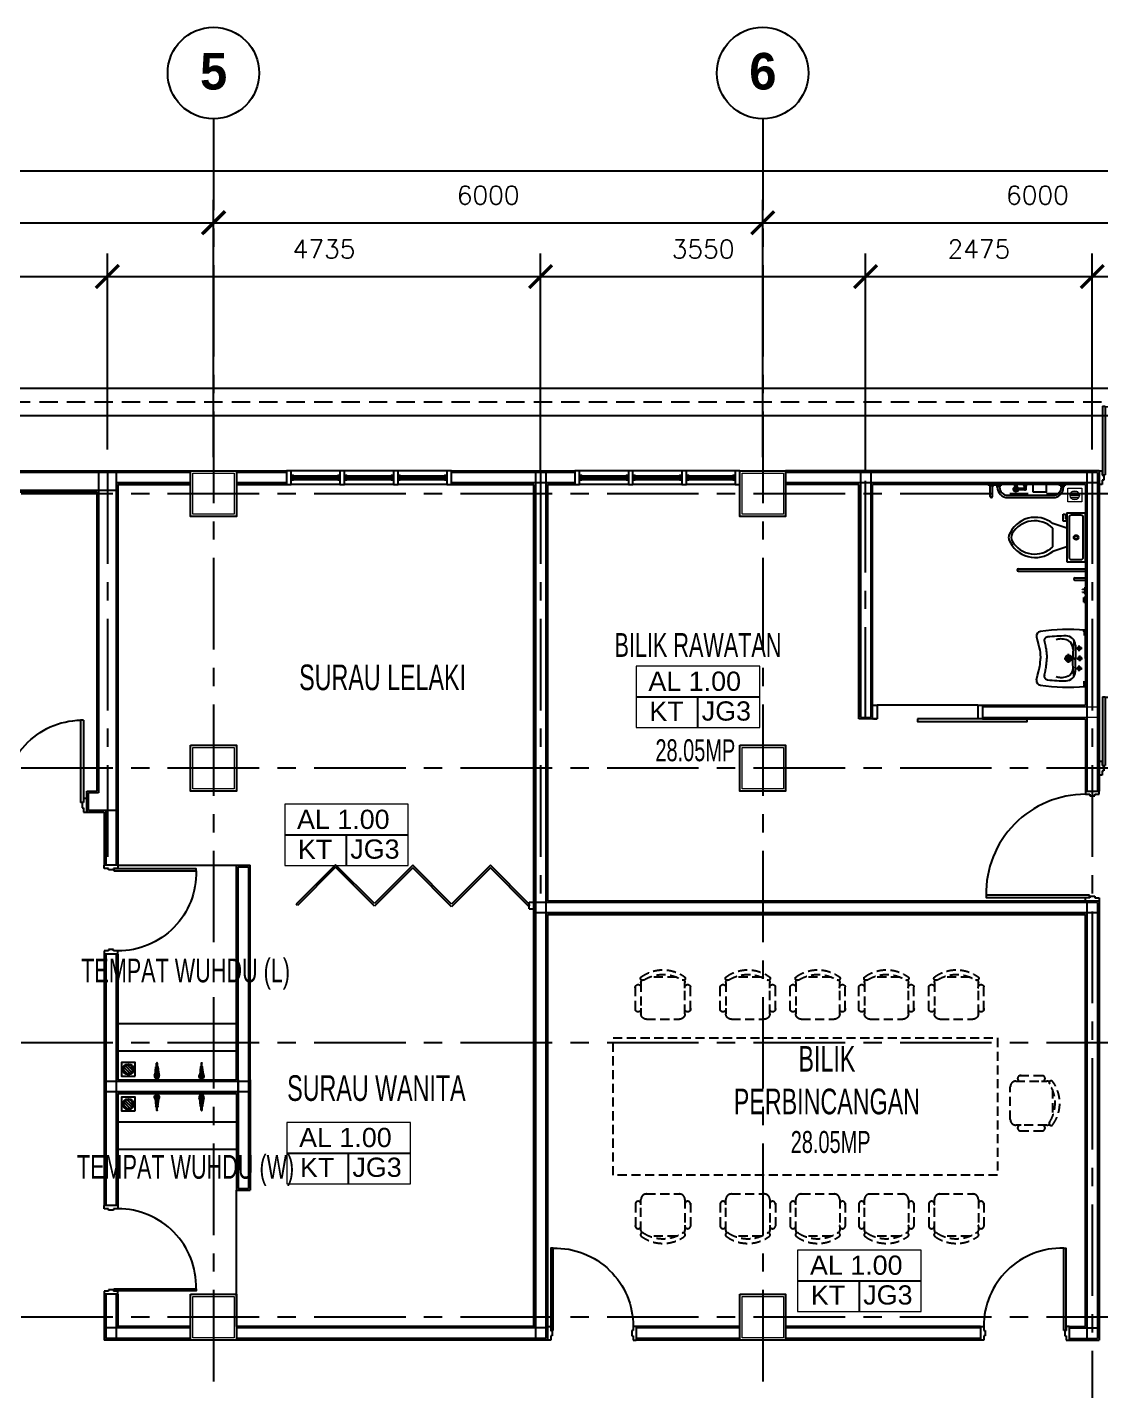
# Model space of a CAD drawing. Header units: millimetres. Extents: x 401562 to 564367, y -269451 to 12039.
# Drawn here: x 492458 to 504184, y -214482 to -199581 of the extents above; entities that cross this region are included whole.
import ezdxf

# ---------------------------------------------------------------- set-up
doc = ezdxf.new("R2010")
doc.units = ezdxf.units.MM
doc.header["$MEASUREMENT"] = 0
for name, pattern in [('CENTER', [2, 1.25, -0.25, 0.25, -0.25]), ('HIDDEN', [0.375, 0.25, -0.125]), ('HIDDEN2', [0.1875, 0.125, -0.0625])]:
    doc.linetypes.add(name, pattern=pattern)
for name, color, linetype, lineweight in [('A-FLOR-OTLN', 6, 'Continuous', 9), ('SANI', 7, 'Continuous', 9), ('TEXT', 7, 'Continuous', 9)]:
    doc.layers.add(name, color=color, linetype=linetype, lineweight=lineweight)
for name, color, linetype in [('Bomba', 1, 'Continuous'), ('C-door', 1, 'Continuous'), ('D1-winframe', 1, 'Continuous'), ('D1-winglass', 131, 'Continuous'), ('ELEVATION', 7, 'Continuous'), ('FITTING', 2, 'Continuous'), ('G-bubble', 7, 'Continuous'), ('G2-text', 3, 'Continuous'), ('GRID', 9, 'Continuous'), ('Hatch-wall', 240, 'Continuous'), ('KODING', 7, 'Continuous'), ('KODTINGKAP', 7, 'Continuous'), ('LINE', 1, 'Continuous'), ('NEW FURN', 240, 'Continuous'), ('NEW WORKS', 7, 'Continuous'), ('OLD-DIMOLISH', 5, 'HIDDEN'), ('PERABUT', 7, 'HIDDEN'), ('sani-fit', 7, 'Continuous'), ('SILING', 8, 'Continuous'), ('Toilet-fitting', 111, 'Continuous'), ('VPORT', 2, 'Continuous'), ('WALL', 3, 'Continuous'), ('WALLEXIST', 1, 'Continuous'), ('WIN', 4, 'Continuous')]:
    doc.layers.add(name, color=color, linetype=linetype)
doc.layers.get('VPORT').off()
doc.styles.add('ARIAL', font='arial.ttf', dxfattribs={"width": 0.65, "height": 1.6})
doc.styles.add('ROMANS', font='romans.shx', dxfattribs={"height": 200})
doc.styles.add('S100-200H', font='romans.shx', dxfattribs={"width": 0.75, "height": 200})
doc.styles.get("Standard").update_dxf_attribs({"font": 'arial.ttf'})
doc.styles.add('TECHNICBOLD', font='teb_____.pfb', dxfattribs={"height": 300})
doc.dimstyles.new('DIM-100', dxfattribs={"dimtxt": 200, "dimasz": 300, "dimexe": 200, "dimexo": 50, "dimgap": 100, "dimtad": 1, "dimtoh": 1, "dimdec": 0, "dimzin": 0, "dimdsep": 46, "dimtxsty": 'S100-200H', "dimcen": 0.09, "dimclrt": 2, "dimadec": 0, "dimazin": 0, "dimtfac": 1, "dimtdec": 0, "dimtix": 1, "dimtofl": 0, "dimtmove": 0, "dimatfit": 3, "dimfxl": 1, "dimtolj": 1, "dimtzin": 0, "dimarcsym": 0})

# ---------------------------------------------------------------- blocks, each defined once
blk = doc.blocks.new('_ArchTick')
at = {"color": 0, "linetype": 'ByBlock', "const_width": 0.15}
blk.add_lwpolyline([(-0.5, -0.5), (0.5, 0.5)], dxfattribs=at)
blk = doc.blocks.new('*D506')
at = {"layer": 'Bomba', "color": 1, "lineweight": -2, "ltscale": 75, "transparency": 16777216}
for p, q in [((468392, -204179), (468392, -200901)), ((520592, -204273), (520592, -200901)), ((468142, -201151), (520842, -201151))]:
    blk.add_line(p, q, dxfattribs=at)
at = {"layer": 'Bomba', "color": 1, "lineweight": -2, "ltscale": 75, "transparency": 16777216, "xscale": 250, "yscale": 250, "zscale": 250, "rotation": 180}
blk.add_blockref('_ArchTick', (468392, -201151), dxfattribs=at)
at = {"layer": 'Bomba', "color": 1, "lineweight": -2, "ltscale": 75, "transparency": 16777216, "xscale": 250, "yscale": 250, "zscale": 250}
blk.add_blockref('_ArchTick', (520592, -201151), dxfattribs=at)
at = {"layer": 'Bomba', "color": 3, "ltscale": 75, "transparency": 16777216, "insert": (488416, -200851), "char_height": 200, "attachment_point": 5, "style": 'ROMANS'}
blk.add_mtext('\\A1;52200', dxfattribs=at)
blk = doc.blocks.new('900DOOR')
at = {"layer": 'C-door', "color": 12}
for p, q in [((-67, 855), (-67, 105)), ((-37, 855), (-67, 855)), ((-37, 855), (-37, 150)), ((-900, 150), (-865, 150)), ((-900, 150), (-900, 0)), ((-865, 150), (-865, 103)), ((-37, 150), (-37, 105)), ((0, 150), (-35, 150)), ((-35, 150), (-35, 103)), ((0, 150), (0, 150)), ((0, 150), (0, 0)), ((-865, 103), (-850, 103)), ((-865, 47), (-865, 0)), ((-850, 47), (-865, 47)), ((-850, 103), (-850, 47)), ((-37, 105), (-67, 105)), ((-50, 103), (-50, 47)), ((-35, 103), (-50, 103)), ((-50, 47), (-35, 47)), ((-35, 47), (-35, 0)), ((-35, 0), (0, 0)), ((-865, 0), (-900, 0))]:
    blk.add_line(p, q, dxfattribs=at)
at = {"layer": 'Hatch-wall', "color": 1, "ltscale": 2}
blk.add_arc((-72, 54), 799, 89.6306, 173.0743, dxfattribs=at)
blk = doc.blocks.new('A$C3E8216C7')
at = {"layer": 'D1-winframe', "color": 4, "elevation": 163082}
for points in [[(50, 150), (0, 150), (0, 0), (50, 0)], [(633, 150), (583, 150), (583, 0), (633, 0)], [(1217, 150), (1167, 150), (1167, 0), (1217, 0)], [(1800, 150), (1750, 150), (1750, 0), (1800, 0)], [(75, 100), (50, 100), (50, 50), (75, 50)], [(583, 100), (558, 100), (558, 50), (583, 50)], [(658, 100), (633, 100), (633, 50), (658, 50)], [(1167, 100), (1142, 100), (1142, 50), (1167, 50)], [(1242, 100), (1217, 100), (1217, 50), (1242, 50)], [(1750, 100), (1725, 100), (1725, 50), (1750, 50)]]:
    blk.add_lwpolyline(points, close=True, dxfattribs=at)
at = {"layer": 'ELEVATION', "color": 9, "ltscale": 75}
blk.add_line((1800, 0, 163082), (1800, 150, 163082), dxfattribs=at)
at = {"layer": 'WIN', "color": 8}
for p, q in [((50, 150, 163082), (583, 150, 89243)), ((633, 150, 163082), (1167, 150, 89243)), ((1217, 150, 163082), (1750, 150, 89243)), ((50, 0, 163082), (583, 0, 89243)), ((558, 95, 163082), (75, 95, 163082)), ((558, 55, 163082), (75, 55, 163082)), ((633, 0, 163082), (1167, 0, 89243)), ((1142, 95, 235768), (658, 95, 235768)), ((1142, 55, 235768), (658, 55, 235768)), ((1217, 0, 163082), (1750, 0, 89243)), ((1725, 95, 235768), (1242, 95, 235768)), ((1725, 55, 235768), (1242, 55, 235768))]:
    blk.add_line(p, q, dxfattribs=at)
at = {"layer": 'WIN', "color": 4}
for p, q in [((558, 75, 163082), (75, 75, 163082)), ((1142, 75, 235768), (658, 75, 235768)), ((1725, 75, 235768), (1242, 75, 235768))]:
    blk.add_line(p, q, dxfattribs=at)
blk = doc.blocks.new('A$C4D522EE7F')
at = {"layer": 'PERABUT', "color": 40, "linetype": 'HIDDEN2', "ltscale": 800}
for p, q in [((120521, 418483, 105338), (120881, 418483, 105338)), ((120400, 418381, 105338), (120400, 418126, 105338)), ((120461, 418083, 105338), (120461, 418423, 105338)), ((120941, 418423, 105338), (120941, 418083, 105338)), ((121002, 418381, 105338), (121002, 418126, 105338)), ((120850, 418023, 105338), (120552, 418023, 105338))]:
    blk.add_line(p, q, dxfattribs=at)
for centre, radius, start, end in [((120521, 418423, 105338), 60, 90, 180), ((120881, 418423, 105338), 60, 0, 90), ((120430, 418372, 105338), 31.2, 343.7398, 196.2602), ((120971, 418372, 105338), 31.2, 343.7398, 196.2602), ((120430, 418135, 105338), 31.2, 163.7398, 16.2602), ((120971, 418135, 105338), 31.2, 163.7398, 16.2602), ((120478, 418036, 105338), 21.9, 57.9726, 216.6901), ((120521, 418083, 105338), 60, 180, 207.5844), ((120701, 418343, 105338), 400, 233.1301, 306.8699), ((120701, 418387, 105338), 393, 237.5758, 302.4242), ((120923, 418036, 105338), 21.9, 323.3099, 122.0274), ((120881, 418083, 105338), 60, 332.4156, 0)]:
    blk.add_arc(centre, radius, start, end, dxfattribs=at)
blk = doc.blocks.new('P9')
at = {"layer": 'C-door', "color": 12}
for p, q in [((532183, 332523), (533083, 332523)), ((532183, 332523), (532183, 332493)), ((532183, 332493), (533083, 332493)), ((533038, 332560), (533038, 332560)), ((533038, 332560), (533188, 332560)), ((533038, 332560), (533038, 332525)), ((533038, 332525), (533085, 332525)), ((533083, 332523), (533083, 332493)), ((533085, 332525), (533085, 332510)), ((533085, 332510), (533141, 332510)), ((533141, 332525), (533188, 332525)), ((533141, 332510), (533141, 332525)), ((533188, 332525), (533188, 332560)), ((532183, 330827), (533083, 330827)), ((532183, 330797), (532183, 330827)), ((533083, 330797), (533083, 330827)), ((532183, 330797), (533083, 330797)), ((533038, 330760), (533038, 330795)), ((533038, 330795), (533085, 330795)), ((533038, 330760), (533038, 330760)), ((533038, 330760), (533188, 330760)), ((533085, 330810), (533141, 330810)), ((533085, 330795), (533085, 330810)), ((533085, 330795), (533085, 330810)), ((533141, 330810), (533141, 330795)), ((533141, 330795), (533188, 330795)), ((533188, 330795), (533188, 330760))]:
    blk.add_line(p, q, dxfattribs=at)
at = {"layer": 'Hatch-wall', "color": 1, "ltscale": 2}
for centre, start, end in [((533034, 332510), 181.13, 273.2981), ((533034, 330810), 86.7019, 178.87)]:
    blk.add_arc(centre, 851, start, end, dxfattribs=at)
blk = doc.blocks.new('tap')
at = {"layer": 'Toilet-fitting', "color": 252}
for p, q in [((109, 4), (109, 3)), ((109, -3), (109, -4))]:
    blk.add_line(p, q, dxfattribs=at)
blk.add_lwpolyline([(14, 11), (10, 17), (-10, 17), (-20, 0), (-10, -17), (10, -17), (14, -11)], dxfattribs=at)
for radius in [12.6, 9.25]:
    blk.add_circle((0, 0), radius, dxfattribs=at)
for centre, radius, start, end in [((0, 0), 26.4, 62.235, 297.765), ((0, 0), 26.4, 62.235, 297.765), ((144, 1053), 1050, 262.2937, 269.9987), ((101, 347), 335, 253.9056, 267.9771), ((108, 804), 793, 263.3012, 269.5775), ((102, 4), 6.77, 0, 89.5775), ((144, 0), 2.71, 270.0013, 90), ((144, -1053), 1050, 90.0013, 97.7063), ((101, -347), 335, 92.0229, 106.0944), ((108, -804), 793, 90.4225, 96.6988), ((102, -4), 6.77, 270.4225, 0)]:
    blk.add_arc(centre, radius, start, end, dxfattribs=at)
blk = doc.blocks.new('floortrap')
at = {"layer": 'Toilet-fitting'}
h = blk.add_hatch(dxfattribs=at)
h.set_pattern_fill('ANSI31', color=252, scale=180, angle=180, style=0)
edge = h.paths.add_edge_path()
edge.add_arc((0, 0), 50, 0, 360)
at = {"layer": 'Toilet-fitting', "color": 9}
blk.add_lwpolyline([(74, 76), (-76, 76), (-76, -74), (74, -74)], close=True, dxfattribs=at)
at = {"layer": 'Toilet-fitting', "color": 252}
for radius in [58, 50]:
    blk.add_circle((0, 0), radius, dxfattribs=at)
blk = doc.blocks.new('*D556')
at = {"layer": 'Bomba', "color": 1, "lineweight": -2, "ltscale": 75, "transparency": 16777216}
for p, q in [((488493, -204079), (488493, -201467)), ((494493, -204279), (494493, -201467)), ((488243, -201717), (494743, -201717))]:
    blk.add_line(p, q, dxfattribs=at)
at = {"layer": 'Bomba', "color": 1, "lineweight": -2, "ltscale": 75, "transparency": 16777216, "xscale": 250, "yscale": 250, "zscale": 250, "rotation": 180}
blk.add_blockref('_ArchTick', (488493, -201717), dxfattribs=at)
at = {"layer": 'Bomba', "color": 1, "lineweight": -2, "ltscale": 75, "transparency": 16777216, "xscale": 250, "yscale": 250, "zscale": 250}
blk.add_blockref('_ArchTick', (494493, -201717), dxfattribs=at)
at = {"layer": 'Bomba', "color": 3, "ltscale": 75, "transparency": 16777216, "insert": (491493, -201417), "char_height": 200, "attachment_point": 5, "style": 'ROMANS'}
blk.add_mtext('\\A1;6000', dxfattribs=at)
blk = doc.blocks.new('*D557')
at = {"layer": 'Bomba', "color": 1, "lineweight": -2, "ltscale": 75, "transparency": 16777216}
for p, q in [((494493, -204079), (494493, -201467)), ((500493, -204279), (500493, -201467)), ((494243, -201717), (500743, -201717))]:
    blk.add_line(p, q, dxfattribs=at)
at = {"layer": 'Bomba', "color": 1, "lineweight": -2, "ltscale": 75, "transparency": 16777216, "xscale": 250, "yscale": 250, "zscale": 250, "rotation": 180}
blk.add_blockref('_ArchTick', (494493, -201717), dxfattribs=at)
at = {"layer": 'Bomba', "color": 1, "lineweight": -2, "ltscale": 75, "transparency": 16777216, "xscale": 250, "yscale": 250, "zscale": 250}
blk.add_blockref('_ArchTick', (500493, -201717), dxfattribs=at)
at = {"layer": 'Bomba', "color": 3, "ltscale": 75, "transparency": 16777216, "insert": (497493, -201417), "char_height": 200, "attachment_point": 5, "style": 'ROMANS'}
blk.add_mtext('\\A1;6000', dxfattribs=at)
blk = doc.blocks.new('*D558')
at = {"layer": 'Bomba', "color": 1, "lineweight": -2, "ltscale": 75, "transparency": 16777216}
for p, q in [((500493, -204079), (500493, -201467)), ((506493, -204279), (506493, -201467)), ((500243, -201717), (506743, -201717))]:
    blk.add_line(p, q, dxfattribs=at)
at = {"layer": 'Bomba', "color": 1, "lineweight": -2, "ltscale": 75, "transparency": 16777216, "xscale": 250, "yscale": 250, "zscale": 250, "rotation": 180}
blk.add_blockref('_ArchTick', (500493, -201717), dxfattribs=at)
at = {"layer": 'Bomba', "color": 1, "lineweight": -2, "ltscale": 75, "transparency": 16777216, "xscale": 250, "yscale": 250, "zscale": 250}
blk.add_blockref('_ArchTick', (506493, -201717), dxfattribs=at)
at = {"layer": 'Bomba', "color": 3, "ltscale": 75, "transparency": 16777216, "insert": (503493, -201417), "char_height": 200, "attachment_point": 5, "style": 'ROMANS'}
blk.add_mtext('\\A1;6000', dxfattribs=at)
blk = doc.blocks.new('A$C37235D37')
at = {"layer": 'C-door', "color": 12}
for p, q in [((1085, 2209, 1759143), (1085, 2174, 1759143)), ((1085, 2209, 1759143), (1235, 2209, 1759143)), ((1085, 2174, 1759143), (1132, 2174, 1759143)), ((1132, 2174, 1759143), (1132, 2159, 1759143)), ((1132, 2159, 1759143), (1188, 2159, 1759143)), ((1188, 2174, 1759143), (1235, 2174, 1759143)), ((1188, 2159, 1759143), (1188, 2174, 1759143)), ((1235, 2174, 1759143), (1235, 2209, 1759143)), ((1085, 1009, 1759143), (1085, 1044, 1759143)), ((1132, 1044, 1759143), (1085, 1044, 1759143)), ((1132, 1059, 1759143), (1188, 1059, 1759143)), ((1132, 1059, 1759143), (1132, 1044, 1759143)), ((1188, 1059, 1759143), (1188, 1044, 1759143)), ((1188, 1044, 1759143), (1235, 1044, 1759143)), ((1235, 1044, 1759143), (1235, 1009, 1759143)), ((1085, 1009, 1759143), (1085, 1009, 1759143)), ((1085, 1009, 1759143), (1235, 1009, 1759143))]:
    blk.add_line(p, q, dxfattribs=at)
at = {"layer": 'C-door', "color": 12, "elevation": 1759143}
blk.add_lwpolyline([(1130, 1070), (0, 1070), (0, 1046), (1130, 1046)], close=True, dxfattribs=at)
at = {"layer": 'Hatch-wall', "color": 1, "ltscale": 2}
blk.add_arc((1087, 1087, 1759143), 1087, 90.1101, 180.9104, dxfattribs=at)
blk = doc.blocks.new('A$C619F5F31')
at = {"layer": 'C-door', "color": 12}
for p, q in [((0, 849, 0), (35, 849, 0)), ((0, 849, 0), (0, 699, 0)), ((35, 849, 0), (35, 802, 0)), ((35, 802, 0), (50, 802, 0)), ((35, 746, 0), (35, 699, 0)), ((50, 746, 0), (35, 746, 0)), ((50, 802, 0), (50, 746, 0)), ((920, 802), (920, 746)), ((920, 802), (935, 802)), ((920, 746), (935, 746)), ((970, 849), (935, 849)), ((935, 849), (935, 802)), ((935, 746), (935, 699)), ((970, 849), (970, 849)), ((970, 849), (970, 699)), ((35, 699, 0), (0, 699, 0)), ((935, 699), (970, 699))]:
    blk.add_line(p, q, dxfattribs=at)
blk.add_lwpolyline([(910, 804), (910, 1704), (933, 1704), (933, 804)], close=True, dxfattribs=at)
at = {"layer": 'Hatch-wall', "color": 1, "ltscale": 2}
blk.add_arc((887, 852, 0), 852, 88.5062, 180.2022, dxfattribs=at)
blk = doc.blocks.new('A$C45FD4DE2')
at = {"layer": 'SANI', "color": 8, "linetype": 'Continuous'}
for p, q in [((124, 69), (24, 69)), ((121, 89), (27, 89)), ((118, 49), (30, 49)), ((108, 109), (40, 109)), ((99, 29), (50, 29))]:
    blk.add_line(p, q, dxfattribs=at)
blk.add_lwpolyline([(0, 150), (150, 150), (150, 0), (0, 0)], close=True, dxfattribs=at)
blk.add_circle((74, 72), 50, dxfattribs=at)
blk = doc.blocks.new('A$C6D00538E')
at = {"layer": 'sani-fit', "color": 1}
for p, q in [((616, 576), (616, 652)), ((616, 652), (641, 652)), ((641, 652), (641, 602)), ((641, 602), (654, 602)), ((654, 500), (502, 551)), ((502, 297), (502, 500)), ((654, 576), (616, 576)), ((654, 297), (502, 246)), ((705, 157), (806, 157))]:
    blk.add_line(p, q, dxfattribs=at)
blk.add_lwpolyline([(654, 132), (857, 132), (857, 665), (654, 665)], close=True, dxfattribs=at)
for points in [[(679, 614), (679, 183)], [(806, 640), (705, 640)], [(832, 183), (832, 614)]]:
    blk.add_lwpolyline(points, dxfattribs=at)
for radius in [25.4, 17.8]:
    blk.add_circle((756, 398), radius, dxfattribs=at)
for centre, radius, start, end in [((309, 309), 309, 51.4691, 157.9714), ((702, 618), 22.5, 81.8699, 188.1301), ((810, 618), 22.5, 351.8699, 98.1301), ((303, 292), 288, 46.3677, 148.9468), ((121, 398), 102, 164.8605, 195.1395), ((309, 488), 309, 202.0284, 308.5307), ((149, 398), 102, 155.7318, 204.2682), ((303, 505), 288, 211.053, 313.6321), ((702, 179), 22.5, 171.8699, 278.1301), ((810, 179), 22.5, 261.8699, 8.1301)]:
    blk.add_arc(centre, radius, start, end, dxfattribs=at)
blk = doc.blocks.new('A$C7E1059CE')
at = {"layer": 'FITTING', "color": 1, "ltscale": 20}
for p, q in [((2330, 4285), (2330, 4247)), ((2345, 3995), (2345, 4298)), ((2160, 3947), (2160, 4044)), ((2235, 4141), (2235, 3995)), ((2247, 4105), (2309, 4105)), ((2278, 4074), (2278, 4136)), ((2283, 3964), (2283, 4026)), ((2115, 3995), (2205, 3995)), ((2235, 3850), (2235, 3995)), ((2247, 3885), (2309, 3885)), ((2251, 3995), (2314, 3995)), ((2278, 3854), (2278, 3916)), ((2345, 3997), (2345, 3693)), ((2330, 3709), (2330, 3746))]:
    blk.add_line(p, q, dxfattribs=at)
for centre, radius in [((2160, 3995), 35), ((2278, 4105), 18), ((2160, 3995), 22.5), ((2278, 3885), 18), ((2283, 3995), 18)]:
    blk.add_circle(centre, radius, dxfattribs=at)
for centre, radius, start, end in [((1862, 4239), 51.8, 99.9677, 188.203), ((2155, 2155), 2155, 85.0876, 98.0719), ((1935, 4189), 40, 96.1765, 194.0617), ((2155, 2155), 2086, 90.5983, 96.1765), ((2135, 4141), 99.9, 0, 90.5983), ((2340, 4298), 5, 0, 85.0876), ((1862, 3752), 51.8, 171.797, 260.0323), ((1935, 3801), 40, 165.9383, 263.8235), ((2155, 5835), 2086, 263.8235, 269.4017), ((2135, 3850), 99.9, 269.4017, 0), ((2155, 5835), 2155, 261.9281, 274.9124), ((2340, 3693), 5, 274.9124, 0)]:
    blk.add_arc(centre, radius, start, end, dxfattribs=at)
blk.add_ellipse((2224, 3995), major_axis=(0, 8.85), ratio=0.4197, dxfattribs=at)
for points, knots in [([(1810, 4231), (1849, 4091), (1852, 4048), (1853, 4002), (1853, 3995)], [12.036918, 12.036918, 12.036918, 12.036918, 130.454902, 150.342506, 150.342506, 150.342506, 150.342506]), ([(1897, 4179), (1897, 4178), (1897, 4177), (1903, 4155), (1907, 4137), (1912, 4112), (1914, 4103), (1916, 4087), (1917, 4080), (1919, 4066), (1920, 4059), (1921, 4047), (1921, 4041), (1922, 4032), (1922, 4028), (1922, 4022), (1922, 4021), (1922, 4019), (1922, 4018), (1922, 4016), (1923, 4014), (1923, 4009), (1923, 4006), (1923, 4000), (1923, 3997), (1923, 3995)], [34.257294, 34.257294, 34.257294, 34.257294, 35.402149, 35.402149, 58.76738, 58.76738, 72.415229, 72.415229, 86.063078, 86.063078, 99.710927, 99.710927, 113.358776, 113.358776, 123.995806, 123.995806, 128.258729, 128.258729, 130.477998, 130.477998, 135.032453, 135.032453, 144.141362, 144.141362, 150.342506, 150.342506, 150.342506, 150.342506]), ([(2220, 4186), (2217, 4166), (2208, 4103), (2208, 4039), (2208, 3995)], [0, 0, 0, 0, 60.344883, 191.300673, 191.300673, 191.300673, 191.300673]), ([(2330, 4284), (2330, 4286), (2329, 4291), (2327, 4296), (2326, 4300), (2326, 4302)], [2.228254, 2.228254, 2.228254, 2.228254, 8.267732, 16.045246, 20.019968, 20.019968, 20.019968, 20.019968]), ([(1810, 3759), (1849, 3900), (1852, 3943), (1853, 3989), (1853, 3995)], [12.036918, 12.036918, 12.036918, 12.036918, 130.454902, 150.342506, 150.342506, 150.342506, 150.342506]), ([(1897, 3811), (1897, 3812), (1897, 3813), (1903, 3836), (1907, 3854), (1912, 3879), (1914, 3888), (1916, 3904), (1917, 3911), (1919, 3925), (1920, 3932), (1921, 3944), (1921, 3949), (1922, 3959), (1922, 3963), (1922, 3968), (1922, 3970), (1922, 3972), (1922, 3973), (1922, 3975), (1923, 3977), (1923, 3982), (1923, 3985), (1923, 3991), (1923, 3993), (1923, 3996)], [34.257294, 34.257294, 34.257294, 34.257294, 35.402149, 35.402149, 58.76738, 58.76738, 72.415229, 72.415229, 86.063078, 86.063078, 99.710927, 99.710927, 113.358776, 113.358776, 123.995806, 123.995806, 128.258729, 128.258729, 130.477998, 130.477998, 135.032453, 135.032453, 144.141362, 144.141362, 150.342506, 150.342506, 150.342506, 150.342506]), ([(2220, 3805), (2217, 3825), (2208, 3888), (2208, 3952), (2208, 3995)], [0, 0, 0, 0, 60.344883, 191.300673, 191.300673, 191.300673, 191.300673])]:
    blk.add_open_spline(points, degree=3, knots=knots, dxfattribs=at)
for points in [[(2210, 4091), (2190, 4160), (2074, 4207), (2024, 4199)], [(2210, 3900), (2190, 3830), (2074, 3784), (2024, 3792)], [(2330, 3709), (2329, 3700), (2327, 3693), (2326, 3689)]]:
    blk.add_spline(points, degree=3, dxfattribs=at)
blk = doc.blocks.new('A$C205F466D')
at = {"layer": 'sani-fit', "color": 1}
for p, q in [((76, 143), (0, 143)), ((0, 140), (0, 143)), ((76, 140), (0, 140)), ((13, 127), (13, 140)), ((64, 127), (13, 127)), ((25, 13), (25, 127)), ((51, 13), (51, 127)), ((64, 127), (64, 140)), ((76, 143), (76, 140)), ((76, 140), (76, 143)), ((76, 143), (152, 143)), ((76, 140), (152, 140)), ((89, 127), (89, 140)), ((89, 127), (140, 127)), ((102, 115), (102, 127)), ((127, 114), (127, 127)), ((140, 127), (140, 140)), ((152, 140), (152, 143)), ((216, 25), (713, 25)), ((216, 0), (713, 0)), ((284, 137), (284, 143)), ((284, 137), (328, 137)), ((290, 92), (322, 92)), ((292, 132), (292, 137)), ((292, 132), (320, 132)), ((297, 132), (297, 119)), ((306, 108), (306, 76)), ((315, 132), (315, 119)), ((320, 132), (320, 137)), ((328, 137), (328, 143)), ((397, 98), (334, 98)), ((397, 86), (334, 86)), ((384, 137), (384, 143)), ((384, 137), (428, 137)), ((392, 132), (392, 137)), ((392, 132), (420, 132)), ((397, 132), (397, 86)), ((400, 87), (400, 86)), ((412, 87), (412, 86)), ((415, 132), (415, 86)), ((420, 132), (420, 137)), ((428, 137), (428, 143)), ((776, 140), (776, 143)), ((776, 143), (852, 143)), ((776, 140), (852, 140)), ((789, 127), (789, 140)), ((789, 127), (840, 127)), ((802, 114), (802, 127)), ((824, 112), (824, 127)), ((840, 127), (840, 140)), ((852, 140), (852, 143))]:
    blk.add_line(p, q, dxfattribs=at)
blk.add_lwpolyline([(491, 62), (641, 62), (641, 143), (491, 143)], close=True, dxfattribs=at)
for centre, radius in [((306, 92), 28.6), ((306, 92), 16.3), ((406, 92), 8), ((406, 92), 6)]:
    blk.add_circle(centre, radius, dxfattribs=at)
for centre, radius, start, end in [((38, 13), 12.7, 180, 0), ((216, 114), 114, 179.819, 270), ((216, 114), 88.9, 179.7672, 270), ((398, 86), 1.55, 180, 0), ((413, 86), 1.55, 180, 0), ((713, 114), 88.9, 270, 0.2328), ((713, 112), 112, 270, 0.1851)]:
    blk.add_arc(centre, radius, start, end, dxfattribs=at)
blk = doc.blocks.new('*D1220')
at = {"layer": 'Bomba', "color": 1, "lineweight": -2, "ltscale": 75, "transparency": 16777216}
for p, q in [((498066, -204197), (498066, -202055)), ((501616, -204429), (501616, -202055)), ((497816, -202305), (501866, -202305))]:
    blk.add_line(p, q, dxfattribs=at)
at = {"layer": 'Bomba', "color": 1, "lineweight": -2, "ltscale": 75, "transparency": 16777216, "xscale": 250, "yscale": 250, "zscale": 250, "rotation": 180}
blk.add_blockref('_ArchTick', (498066, -202305), dxfattribs=at)
at = {"layer": 'Bomba', "color": 1, "lineweight": -2, "ltscale": 75, "transparency": 16777216, "xscale": 250, "yscale": 250, "zscale": 250}
blk.add_blockref('_ArchTick', (501616, -202305), dxfattribs=at)
at = {"layer": 'Bomba', "color": 3, "ltscale": 75, "transparency": 16777216, "insert": (499841, -202005), "char_height": 200, "attachment_point": 5, "style": 'ROMANS'}
blk.add_mtext('\\A1;3550', dxfattribs=at)
blk = doc.blocks.new('*D1221')
at = {"layer": 'Bomba', "color": 1, "lineweight": -2, "ltscale": 75, "transparency": 16777216}
for p, q in [((504092, -204197), (504092, -202055)), ((506492, -204429), (506492, -202055)), ((503842, -202305), (506742, -202305))]:
    blk.add_line(p, q, dxfattribs=at)
at = {"layer": 'Bomba', "color": 1, "lineweight": -2, "ltscale": 75, "transparency": 16777216, "xscale": 250, "yscale": 250, "zscale": 250, "rotation": 180}
blk.add_blockref('_ArchTick', (504092, -202305), dxfattribs=at)
at = {"layer": 'Bomba', "color": 1, "lineweight": -2, "ltscale": 75, "transparency": 16777216, "xscale": 250, "yscale": 250, "zscale": 250}
blk.add_blockref('_ArchTick', (506492, -202305), dxfattribs=at)
at = {"layer": 'Bomba', "color": 3, "ltscale": 75, "transparency": 16777216, "insert": (505167, -202005), "char_height": 200, "attachment_point": 5, "style": 'ROMANS'}
blk.add_mtext('\\A1;2400', dxfattribs=at)
blk = doc.blocks.new('*D1222')
at = {"layer": 'Bomba', "color": 1, "lineweight": -2, "ltscale": 75, "transparency": 16777216}
for p, q in [((501616, -204197), (501616, -202055)), ((504092, -204197), (504092, -202055)), ((501366, -202305), (504342, -202305))]:
    blk.add_line(p, q, dxfattribs=at)
at = {"layer": 'Bomba', "color": 1, "lineweight": -2, "ltscale": 75, "transparency": 16777216, "xscale": 250, "yscale": 250, "zscale": 250, "rotation": 180}
blk.add_blockref('_ArchTick', (501616, -202305), dxfattribs=at)
at = {"layer": 'Bomba', "color": 1, "lineweight": -2, "ltscale": 75, "transparency": 16777216, "xscale": 250, "yscale": 250, "zscale": 250}
blk.add_blockref('_ArchTick', (504092, -202305), dxfattribs=at)
at = {"layer": 'Bomba', "color": 3, "ltscale": 75, "transparency": 16777216, "insert": (502854, -202005), "char_height": 200, "attachment_point": 5, "style": 'ROMANS'}
blk.add_mtext('\\A1;2475', dxfattribs=at)
blk = doc.blocks.new('*D1223')
at = {"layer": 'Bomba', "color": 1, "lineweight": -2, "ltscale": 75, "transparency": 16777216}
for p, q in [((493333, -204197), (493333, -202055)), ((498066, -204429), (498066, -202055)), ((493083, -202305), (498316, -202305))]:
    blk.add_line(p, q, dxfattribs=at)
at = {"layer": 'Bomba', "color": 1, "lineweight": -2, "ltscale": 75, "transparency": 16777216, "xscale": 250, "yscale": 250, "zscale": 250, "rotation": 180}
blk.add_blockref('_ArchTick', (493333, -202305), dxfattribs=at)
at = {"layer": 'Bomba', "color": 1, "lineweight": -2, "ltscale": 75, "transparency": 16777216, "xscale": 250, "yscale": 250, "zscale": 250}
blk.add_blockref('_ArchTick', (498066, -202305), dxfattribs=at)
at = {"layer": 'Bomba', "color": 3, "ltscale": 75, "transparency": 16777216, "insert": (495700, -202005), "char_height": 200, "attachment_point": 5, "style": 'ROMANS'}
blk.add_mtext('\\A1;4735', dxfattribs=at)
blk = doc.blocks.new('*D1224')
at = {"layer": 'Bomba', "color": 1, "lineweight": -2, "ltscale": 75, "transparency": 16777216}
for p, q in [((487492, -204197), (487492, -202055)), ((493333, -204197), (493333, -202055)), ((487242, -202305), (493583, -202305))]:
    blk.add_line(p, q, dxfattribs=at)
at = {"layer": 'Bomba', "color": 1, "lineweight": -2, "ltscale": 75, "transparency": 16777216, "xscale": 250, "yscale": 250, "zscale": 250, "rotation": 180}
blk.add_blockref('_ArchTick', (487492, -202305), dxfattribs=at)
at = {"layer": 'Bomba', "color": 1, "lineweight": -2, "ltscale": 75, "transparency": 16777216, "xscale": 250, "yscale": 250, "zscale": 250}
blk.add_blockref('_ArchTick', (493333, -202305), dxfattribs=at)
at = {"layer": 'Bomba', "color": 3, "ltscale": 75, "transparency": 16777216, "insert": (490413, -202005), "char_height": 200, "attachment_point": 5, "style": 'ROMANS'}
blk.add_mtext('\\A1;5840', dxfattribs=at)

msp = doc.modelspace()

# ---------------------------------------------------------------- linework, layer by layer
at = {"layer": 'A-FLOR-OTLN', "color": 6, "linetype": 'Continuous', "ltscale": 12}
for points in [[(494266.2, -204453.6), (494717.3, -204453.6), (494717.3, -204903.6), (494266.2, -204903.6)], [(500266.3, -204453.6), (500717.4, -204453.6), (500717.4, -204903.6), (500266.3, -204903.6)], [(500266.3, -204453.6), (500717.4, -204453.6), (500717.4, -204903.6), (500266.3, -204903.6)], [(494266.2, -207453.6), (494717.3, -207453.6), (494717.3, -207903.6), (494266.2, -207903.6)], [(500266.3, -207453.6), (500717.4, -207453.6), (500717.4, -207903.6), (500266.3, -207903.6)], [(500266.3, -207453.6), (500717.4, -207453.6), (500717.4, -207903.6), (500266.3, -207903.6)], [(494266.2, -213453.6), (494717.3, -213453.6), (494717.3, -213903.6), (494266.2, -213903.6)], [(500266.3, -213453.7), (500717.4, -213453.7), (500717.4, -213903.7), (500266.3, -213903.7)]]:
    msp.add_lwpolyline(points, close=True, dxfattribs=at)
at = {"layer": 'G-bubble'}
for centre in [(494492, -200081.2), (500492, -200081)]:
    msp.add_circle(centre, 500, dxfattribs=at)
at = {"layer": 'GRID', "linetype": 'CENTER', "ltscale": 800}
for p, q in [((494492, -200581), (494491.7, -228678.6)), ((500492, -200581), (500491.7, -228678.6)), ((493333.1, -204446.6), (493333.2, -208740)), ((498066.4, -204446.6), (498066.4, -209128.6)), ((501616.4, -207138.5), (501616.4, -204446.6)), ((504091.9, -204446.6), (504091.7, -228678.6)), ((520591.9, -204678.6), (451506.1, -204678.6)), ((520591.9, -207678.6), (451506.1, -207678.6)), ((520591.9, -210678.6), (482492.6, -210678.6)), ((520591.8, -213678.6), (451506.1, -213678.6))]:
    msp.add_line(p, q, dxfattribs=at)
at = {"layer": 'GRID', "color": 1, "linetype": 'HIDDEN', "ltscale": 800}
msp.add_line((521591.4, -203678.6), (482242, -203678.6), dxfattribs=at)
at = {"layer": 'Hatch-wall', "color": 1, "ltscale": 2}
for p, q in [((495827.1, -208733.2), (495395.8, -209164.5)), ((495827.1, -208761.5), (495409.9, -209178.7)), ((496251.4, -209157.4), (495827.1, -208733.2)), ((496251.4, -209185.7), (495827.1, -208761.5)), ((496668.6, -208740.3), (496251.4, -209157.4)), ((496668.6, -208768.5), (496251.4, -209185.7)), ((497092.8, -209164.5), (496668.6, -208740.3)), ((497092.8, -209192.8), (496668.6, -208768.5)), ((497517.1, -208740.3), (497092.8, -209164.5)), ((497517.1, -208768.5), (497092.8, -209192.8)), ((497948.4, -209171.6), (497517.1, -208740.3)), ((497934.3, -209185.7), (497517.1, -208768.5)), ((495409.9, -209178.7), (495395.8, -209164.5)), ((497948.4, -209171.6), (497934.3, -209185.7)), ((497941.4, -209216.2), (497941.4, -209141.2)), ((497941.4, -209141.2), (497991.4, -209141.2)), ((497941.4, -209216.2), (497991.4, -209216.2))]:
    msp.add_line(p, q, dxfattribs=at)
at = {"layer": 'KODING', "color": 1, "linetype": 'Continuous'}
for p, q in [((499108.9, -206899.1), (500459.4, -206899.1)), ((499784.2, -207234.4), (499784.2, -206899.1)), ((495270, -208408.4), (496620.5, -208408.4)), ((495945.3, -208743.7), (495945.3, -208408.4)), ((495293.1, -211885.6), (496643.6, -211885.6)), ((495968.4, -212220.9), (495968.4, -211885.6)), ((500873.5, -213281.1), (502224, -213281.1)), ((501548.8, -213616.4), (501548.8, -213281.1))]:
    msp.add_line(p, q, dxfattribs=at)
at = {"layer": 'KODING', "color": 7, "linetype": 'Continuous', "lineweight": 20}
for points in [[(500459.4, -207234.4), (500459.4, -206563.8), (499108.9, -206563.8), (499108.9, -207234.4)], [(496620.5, -208743.7), (496620.5, -208073.1), (495270, -208073.1), (495270, -208743.7)], [(496643.6, -212220.9), (496643.6, -211550.3), (495293.1, -211550.3), (495293.1, -212220.9)], [(502224, -213616.4), (502224, -212945.8), (500873.5, -212945.8), (500873.5, -213616.4)]]:
    msp.add_lwpolyline(points, close=True, dxfattribs=at)
at = {"layer": 'LINE', "linetype": 'Continuous', "ltscale": 800}
for p, q in [((521741.4, -203528.6), (482242, -203528.6)), ((521441.4, -203828.6), (482242, -203828.6))]:
    msp.add_line(p, q, dxfattribs=at)
at = {"layer": 'LINE', "color": 9, "linetype": 'Continuous', "ltscale": 2000}
for p, q in [((504166.9, -204428.6), (500742.4, -204428.6)), ((504166.9, -204428.6), (504166.9, -207928.6)), ((493448.1, -204578.6), (493448.2, -208740)), ((497991.4, -213778.7), (497991.4, -204578.6)), ((498141.4, -204578.6), (498141.4, -209128.6)), ((501541.4, -204578.6), (500742.4, -204578.6)), ((501541.4, -207138.5), (501541.4, -204578.6)), ((501691.4, -207138.5), (501691.4, -204578.6)), ((504016.9, -204578.6), (501691.4, -204578.6)), ((504016.9, -204578.6), (504016.9, -206988.5)), ((493218.1, -204658.6), (493218.2, -207928.6)), ((501691.4, -207138.5), (501541.4, -207138.5)), ((504016.9, -207138.5), (504016.9, -207963.6)), ((493298.2, -208158.6), (493298.2, -208740)), ((493448.2, -208740), (494742.3, -208740)), ((494742.3, -211084), (494742.3, -208740)), ((494742.3, -208740), (494892.3, -208740)), ((494892.3, -211234), (494892.3, -208740)), ((504166.9, -209128.6, -1759143.4), (504166.9, -213928.7, 0.1)), ((498141.4, -209278.6), (498141.4, -213928.7)), ((504016.9, -213778.7), (504016.9, -209278.6)), ((493298.2, -209710), (493298.2, -212458.6)), ((493448.2, -209710), (493448.2, -211084)), ((494892.3, -211084), (494892.3, -212289.6)), ((493448.2, -211234), (493448.2, -212458.6)), ((494742.3, -211234), (494742.3, -212289.6)), ((494742.3, -212289.6), (494892.3, -212289.6)), ((494742.3, -213779), (494742.3, -212289.6)), ((493298.2, -213428.6), (493298.2, -213928.7)), ((493448.2, -213428.6), (493448.2, -213778.7)), ((503841.2, -213778.7), (504016.9, -213778.7)), ((503841.2, -213928.7), (504166.9, -213928.7))]:
    msp.add_line(p, q, dxfattribs=at)
at = {"layer": 'LINE', "color": 4}
for p, q in [((494742.3, -210472.1), (493448.2, -210472.1)), ((494742.3, -210772.1), (493448.2, -210772.1)), ((494742.3, -211545.8), (493448.2, -211545.8)), ((494742.3, -211845.8), (493448.2, -211845.8))]:
    msp.add_line(p, q, dxfattribs=at)
at = {"layer": 'LINE', "color": 9, "linetype": 'Continuous', "ltscale": 2000}
for points in [[(494241.2, -204428.6), (494742.3, -204428.6), (494742.3, -204928.6), (494241.2, -204928.6)], [(500241.3, -204428.6), (500742.4, -204428.6), (500742.4, -204928.6), (500241.3, -204928.6)], [(494241.2, -207428.6), (494742.3, -207428.6), (494742.3, -207928.6), (494241.2, -207928.6)], [(500241.3, -207428.6), (500742.4, -207428.6), (500742.4, -207928.6), (500241.3, -207928.6)], [(494241.2, -213428.6), (494742.3, -213428.6), (494742.3, -213928.6), (494241.2, -213928.6)], [(500241.3, -213428.7), (500742.4, -213428.7), (500742.4, -213928.7), (500241.3, -213928.7)]]:
    msp.add_lwpolyline(points, close=True, dxfattribs=at)
at = {"layer": 'NEW FURN', "color": 1}
msp.add_line((502841.4, -206988.5), (501741.4, -206988.5), dxfattribs=at)
at = {"layer": 'NEW WORKS', "color": 1}
for p, q in [((503284.5, -205498.6), (504013.7, -205498.6)), ((503284.5, -205524), (504013.7, -205524)), ((503902.6, -205599.8), (504016.9, -205599.8)), ((503902.6, -205625.2), (504016.9, -205625.2)), ((503983.6, -205721.4), (504013.7, -205721.4)), ((503983.6, -205724.8), (503983.6, -205721.4)), ((503983.6, -205753.6), (503983.6, -205750.2)), ((503983.6, -205753.6), (504013.7, -205753.6)), ((504013.7, -205699.4), (504016.9, -205699.4)), ((504013.7, -205775.6), (504013.7, -205699.4)), ((504016.9, -205775.6), (504013.7, -205775.6)), ((504016.9, -205775.6), (504016.9, -205699.4)), ((504001, -205864.1), (504001, -205813.3)), ((504001, -205813.3), (504013.7, -205813.3)), ((504001, -205864.1), (504013.7, -205864.1)), ((504013.7, -205876.8), (504013.7, -205800.6)), ((504013.7, -205800.6), (504016.9, -205800.6)), ((504016.9, -205876.8), (504013.7, -205876.8)), ((504016.9, -205876.8), (504016.9, -205800.6))]:
    msp.add_line(p, q, dxfattribs=at)
for centre in [(503284.5, -205511.3), (503902.6, -205612.5)]:
    msp.add_arc(centre, 12.7, 90, 270, dxfattribs=at)
at = {"layer": 'OLD-DIMOLISH', "color": 5}
for p, q in [((501691.4, -206988.5), (501741.4, -206988.5)), ((501691.4, -207138.5), (501741.4, -207138.5))]:
    msp.add_line(p, q, dxfattribs=at)
at = {"layer": 'PERABUT', "color": 40, "linetype": 'HIDDEN2', "ltscale": 800}
msp.add_lwpolyline([(503057.4, -210627.3), (503057.4, -212127.3), (498857.4, -212127.3), (498857.4, -210627.3)], close=True, dxfattribs=at)
at = {"layer": 'SILING', "color": 9}
for p, q in [((482743.1, -204428.6), (494241.2, -204428.6)), ((494742.3, -204428.6), (495291.3, -204428.6, 163082.3)), ((497091.3, -204428.6), (498441.3, -204428.6)), ((493448.1, -204578.6), (494241.2, -204578.6)), ((494742.3, -204578.6), (495291.3, -204578.6, 163082.3)), ((497091.3, -204578.6), (497991.4, -204578.6)), ((498141.4, -204578.6), (498441.3, -204578.6)), ((488742.4, -204658.6), (493218.1, -204658.6)), ((502891.4, -206988.5), (504016.9, -206988.5)), ((502891.4, -207138.5), (504016.9, -207138.5)), ((493108.3, -207928.6), (493218.2, -207928.6)), ((493108.3, -208158.6), (493108.3, -207928.6)), ((493108.3, -208158.6), (493298.2, -208158.6)), ((498141.4, -209128.6, -1759143.4), (504166.9, -209128.6, -1759143.4)), ((498141.4, -209278.6, -1759143.4), (504016.9, -209278.6, -1759143.4)), ((493448.2, -211084), (494742.3, -211084)), ((493448.2, -211845.8), (493448.2, -211234)), ((493448.2, -211234), (494742.3, -211234)), ((494241.2, -213778.7), (493448.2, -213778.7)), ((497991.4, -213778.7), (494742.3, -213778.7)), ((500241.3, -213778.7), (499111.4, -213778.7)), ((502871.2, -213778.7), (500742.4, -213778.7)), ((494241.2, -213928.6), (493298.2, -213928.6)), ((498141.4, -213928.7), (494742.3, -213928.6)), ((500241.3, -213928.7), (499111.4, -213928.7)), ((502871.2, -213928.7), (500742.4, -213928.7))]:
    msp.add_line(p, q, dxfattribs=at)
at = {"layer": 'WALL'}
for p, q in [((494241.3, -204446.6), (488742.4, -204446.6)), ((493236.1, -204446.6), (493236.2, -207946.6)), ((493430.1, -204446.6), (493430.2, -208740)), ((495291.3, -204446.6, 163082.3), (494742.3, -204446.6)), ((498441.3, -204446.6), (497091.3, -204446.6)), ((498009.4, -204446.6), (498009.4, -213910.7)), ((498123.4, -204446.6), (498123.4, -213910.7)), ((504148.9, -204446.6), (500742.4, -204446.6)), ((501559.4, -204446.6), (501559.5, -207120.5)), ((501673.4, -204446.6), (501673.5, -207120.5)), ((504034.9, -207928.6), (504034.9, -204446.6)), ((504148.9, -204446.6), (504148.9, -207928.6)), ((494241.3, -204560.6), (493430.1, -204560.6)), ((495291.3, -204560.6, 163082.3), (494742.3, -204560.6)), ((498441.3, -204560.6), (497091.3, -204560.6)), ((504148.9, -204560), (500742.4, -204560)), ((488742.4, -204640.6), (493430.1, -204640.6)), ((493236.2, -207946.6), (493126.3, -207946.6)), ((493126.3, -208140.6), (493126.3, -207946.6)), ((493430.2, -208140.6), (493126.3, -208140.6)), ((493316.2, -208140.6), (493316.2, -208740)), ((494760.3, -211234), (494760.3, -208758)), ((494760.3, -208758), (494874.3, -208758)), ((494874.3, -208758), (494874.3, -212271.6)), ((504148.9, -209146.6, -1759143.4), (498009.4, -209146.6, -1759143.4)), ((504034.9, -213910.7), (504034.9, -209146.6)), ((504148.9, -209146.6), (504148.9, -213910.7)), ((504148.9, -209260.6, -1759143.4), (498009.4, -209260.6, -1759143.4)), ((493316.2, -209710), (493316.2, -212458.6)), ((493430.2, -209710), (493430.2, -212458.6)), ((494874.3, -211102), (493316.2, -211102)), ((494760.3, -211084), (494760.3, -212271.6)), ((494874.3, -211216), (493316.2, -211216)), ((494760.3, -212271.6), (494874.3, -212271.6)), ((493316.2, -213428.6), (493316.2, -213910.7)), ((493430.2, -213428.6), (493430.2, -213910.7)), ((494241.2, -213796.7), (493316.2, -213796.7)), ((498123.4, -213796.7), (494742.3, -213796.7)), ((500241.3, -213796.7), (499111.4, -213796.7)), ((502871.2, -213796.7), (500742.4, -213796.7)), ((503841.2, -213796.7), (504148.9, -213796.7)), ((494241.2, -213910.7), (493316.2, -213910.7)), ((498123.4, -213910.7), (494742.3, -213910.7)), ((500241.3, -213910.6), (499111.4, -213910.7)), ((502871.2, -213910.6), (500742.4, -213910.6)), ((503841.2, -213910.7), (504148.9, -213910.7))]:
    msp.add_line(p, q, dxfattribs=at)
at = {"layer": 'WALL', "linetype": 'Continuous', "lineweight": 0}
for p, q in [((501559.5, -207120.5), (501673.5, -207120.5)), ((502891.4, -207006.5), (504148.9, -207006.5)), ((502891.4, -207120.5), (504148.9, -207120.5))]:
    msp.add_line(p, q, dxfattribs=at)
at = {"layer": 'WALLEXIST'}
for p, q in [((501691.4, -206988.5), (501741.4, -206988.5)), ((501741.4, -206988.5), (501741.4, -207138.5)), ((501741.4, -206988.5), (501741.4, -207138.5)), ((502841.4, -206988.5), (502841.4, -207138.5)), ((502841.4, -206988.5), (502891.4, -206988.5)), ((502841.4, -206988.5), (502891.4, -206988.5)), ((502841.4, -206988.5), (502841.4, -207138.5)), ((502891.4, -206988.5), (502891.4, -207138.5)), ((502891.4, -206988.5), (502891.4, -207138.5)), ((501741.4, -207138.5), (501691.4, -207138.5)), ((502891.4, -207138.5), (502841.4, -207138.5)), ((502891.4, -207138.5), (502841.4, -207138.5))]:
    msp.add_line(p, q, dxfattribs=at)
msp.add_lwpolyline([(502182.4, -207138.5), (502182.4, -207168.8), (503382.4, -207168.8), (503382.4, -207138.5)], close=True, dxfattribs=at)

# ---------------------------------------------------------------- block references
at = {"layer": 'A-FLOR-OTLN', "color": 6, "linetype": 'Continuous', "ltscale": 12}
for name, p in [('A$C205F466D', (502952.6, -204721.5)), ('A$C45FD4DE2', (503826.9, -204768.6)), ('A$C6D00538E', (503159.7, -205555)), ('A$C7E1059CE', (501672.3, -210473.7)), ('A$C37235D37', (502931.8, -210138, -1759143.4)), ('A$C619F5F31', (502871.2, -214628))]:
    msp.add_blockref(name, p, dxfattribs=at)
at = {"layer": 'A-FLOR-OTLN', "color": 6, "linetype": 'Continuous', "ltscale": 12, "xscale": -1, "rotation": 270}
msp.add_blockref('A$C619F5F31', (492598.9, -209710), dxfattribs=at)
at = {"layer": 'A-FLOR-OTLN', "color": 6, "linetype": 'Continuous', "ltscale": 12, "rotation": 270}
msp.add_blockref('A$C619F5F31', (492598.9, -212458.6), dxfattribs=at)
at = {"layer": 'A-FLOR-OTLN', "color": 6, "linetype": 'Continuous', "ltscale": 12, "xscale": -1}
msp.add_blockref('A$C619F5F31', (499111.4, -214628), dxfattribs=at)
at = {"layer": 'D1-winglass', "xscale": -1}
for p in [(504166.9, -204578.7), (504166.9, -207753.6)]:
    msp.add_blockref('900DOOR', p, dxfattribs=at)
at = {"layer": 'KODTINGKAP', "color": 1, "linetype": 'Continuous', "ltscale": 12, "rotation": 180}
for p in [(497091.3, -204428.6), (500241.3, -204428.6)]:
    msp.add_blockref('A$C3E8216C7', p, dxfattribs=at)
at = {"layer": 'PERABUT', "linetype": 'HIDDEN', "xscale": -1, "rotation": 180}
for p in [(378701.3, 208060.6), (379628.5, 208060.6), (380392.4, 208060.6), (381142.7, 208060.6), (381906.7, 208060.6)]:
    msp.add_blockref('A$C4D522EE7F', p, dxfattribs=at)
at = {"layer": 'PERABUT', "linetype": 'HIDDEN', "rotation": 89.99999999999986}
msp.add_blockref('A$C4D522EE7F', (921680, -332040.4), dxfattribs=at)
at = {"layer": 'PERABUT', "linetype": 'HIDDEN'}
for p in [(378701.3, -630815.2), (379628.5, -630815.2), (380392.4, -630815.2), (381142.7, -630815.2), (381906.7, -630815.2)]:
    msp.add_blockref('A$C4D522EE7F', p, dxfattribs=at)
at = {"layer": 'Toilet-fitting'}
for name, p, rotation in [('floortrap', (493562.5, -210970.4), 270.0004366969301), ('tap', (493874.3, -211045.7), 90.00043669693008), ('floortrap', (493562.5, -211350.4), 270.0004366969301), ('tap', (494361.8, -211272.2), 270.0004366969301)]:
    msp.add_blockref(name, p, dxfattribs=dict(at, rotation=rotation))
at = {"layer": 'Toilet-fitting', "xscale": -1}
for p, rotation in [((494361.8, -211045.7), 269.9995633030699), ((493874.3, -211272.2), 89.99956330306993)]:
    msp.add_blockref('tap', p, dxfattribs=dict(at, rotation=rotation))
at = {"layer": 'VPORT', "color": 3, "xscale": -1, "rotation": 90.00085761453738}
msp.add_blockref('P9', (823860.5, 325034.6), dxfattribs=at)

# ---------------------------------------------------------------- texts
at = {"layer": 'G2-text', "linetype": 'Continuous', "attachment_point": 5, "style": 'ARIAL'}
for s, insert, char_height, width in [('BILIK RAWATAN', (499784.8, -206331.9, -2110153.3), 260, 2733.955), ('SURAU LELAKI', (496339.7, -206687.8, 490513.2), 280, 2733.955), ('28.05MP', (499756.1, -207484.4, -188929.6), 240, 4007.209), ('TEMPAT WUHDU (L)', (494187.7, -209928.3, 326164.7), 260, 2912.799), ('BILIK \\PPERBINCANGAN ', (501193.2, -211089.9, 326164.7), 280, 3479.062), ('SURAU WANITA', (496272.1, -211176.8, 490513.2), 280, 2733.955), ('28.05MP', (501234.3, -211765.5, -188929.6), 240, 4007.209), ('TEMPAT WUHDU (W)', (494187.7, -212074.7, 326164.7), 260, 2912.799)]:
    msp.add_mtext(s, dxfattribs=dict(at, insert=insert, char_height=char_height, width=width))
at = {"layer": 'KODING', "color": 0, "linetype": 'Continuous', "char_height": 210, "width": 1404.659, "attachment_point": 8, "line_spacing_factor": 0.798462}
for s, insert in [('AL 1.00', (499749.4, -206836.2, -327430.9)), ('{\\fArial|b0|i0|c0|p34;KT}', (499441, -207161.5, -327430.9)), ('{\\fArial|b0|i0|c0|p34;JG3}', (500095, -207161.5, -327430.9)), ('AL 1.00', (495910.5, -208345.5)), ('{\\fArial|b0|i0|c0|p34;KT}', (495602.1, -208670.8)), ('{\\fArial|b0|i0|c0|p34;JG3}', (496256.1, -208670.8)), ('AL 1.00', (495933.6, -211822.8)), ('{\\fArial|b0|i0|c0|p34;KT}', (495625.1, -212148.1)), ('{\\fArial|b0|i0|c0|p34;JG3}', (496279.1, -212148.1)), ('AL 1.00', (501514, -213218.3)), ('{\\fArial|b0|i0|c0|p34;KT}', (501205.5, -213543.6)), ('{\\fArial|b0|i0|c0|p34;JG3}', (501859.5, -213543.6))]:
    msp.add_mtext(s, dxfattribs=dict(at, insert=insert))
at = {"layer": 'TEXT', "color": 4, "char_height": 400, "width": 889, "attachment_point": 2, "line_spacing_factor": 0.7995, "style": 'TECHNICBOLD'}
for s, insert in [('5', (494493.9, -199861.5, 285391.7)), ('6', (500493.9, -199861.3, 285391.7))]:
    msp.add_mtext(s, dxfattribs=dict(at, insert=insert))

# ---------------------------------------------------------------- dimensions: what is measured, and where the dimension line sits
at = {"layer": 'Bomba', "color": 1, "ltscale": 75}
for base, p1, p2, picture, middle in [((520591.9, -201151.3, 40763.3), (468391.8, -204428.6, 326164.7), (520591.9, -204523.3, 171735.2), '*D506', (488416, -201151.3, 40763.3)), ((494492.6, -201717.3, 326164.7), (488492.6, -204328.6, 387324.2), (494492.6, -204528.7, 387324.2), '*D556', (491492.7, -201717.3, 326164.7)), ((500492.6, -201717.3, 326164.7), (494492.6, -204328.6, 387324.2), (500492.6, -204528.7, 387324.2), '*D557', (497492.7, -201717.3, 326164.7)), ((506492.6, -201717.3, 326164.7), (500492.6, -204328.6, 387324.2), (506492.6, -204528.7, 387324.2), '*D558', (503492.7, -201717.3, 326164.7)), ((501616.4, -202305.3, 611566), (498066.4, -204446.6), (501616.4, -204678.6), '*D1220', (499841.4, -202305.3, 611566)), ((504091.9184, -202305.3439), (501616.4481, -204446.6262), (504091.9184, -204446.6262), '*D1222', (502854.1832, -202305.3439)), ((506491.9, -202305.3), (504091.9, -204446.6), (506491.9, -204678.6, -611566), '*D1221', (505166.9, -202305.3))]:
    dim = msp.add_linear_dim(base=base, p1=p1, p2=p2, dimstyle='DIM-100', override={"dimtxt": 50, "dimasz": 250, "dimexe": 250, "dimexo": 250, "dimgap": 200, "dimtoh": 0, "dimtxsty": 'ROMANS', "dimblk": 'ArchTick', "dimdle": 250, "dimclrd": 1, "dimclre": 1, "dimclrt": 3, "dimfxl": 150}, dxfattribs=at)
    dim.commit()
    dim.dimension.update_dxf_attribs({"geometry": picture, "text_midpoint": middle, "dimtype": 160})
for base, p1, p2, text, picture, middle in [((493333.1, -202305.4, 611566), (487491.9, -204446.7), (493333.1, -204446.6), '5840', '*D1224', (490412.5, -202305.4, 611566)), ((498066.4, -202305.4, 611566), (493333.1, -204446.7), (498066.4, -204678.6), '4735', '*D1223', (495699.7, -202305.4, 611566))]:
    dim = msp.add_linear_dim(base=base, p1=p1, p2=p2, text=text, dimstyle='DIM-100', override={"dimtxt": 50, "dimasz": 250, "dimexe": 250, "dimexo": 250, "dimgap": 200, "dimtoh": 0, "dimtxsty": 'ROMANS', "dimblk": 'ArchTick', "dimdle": 250, "dimclrd": 1, "dimclre": 1, "dimclrt": 3, "dimfxl": 150}, dxfattribs=at)
    dim.commit()
    dim.dimension.update_dxf_attribs({"geometry": picture, "text_midpoint": middle, "dimtype": 160})

doc.saveas('drawing.dxf')
